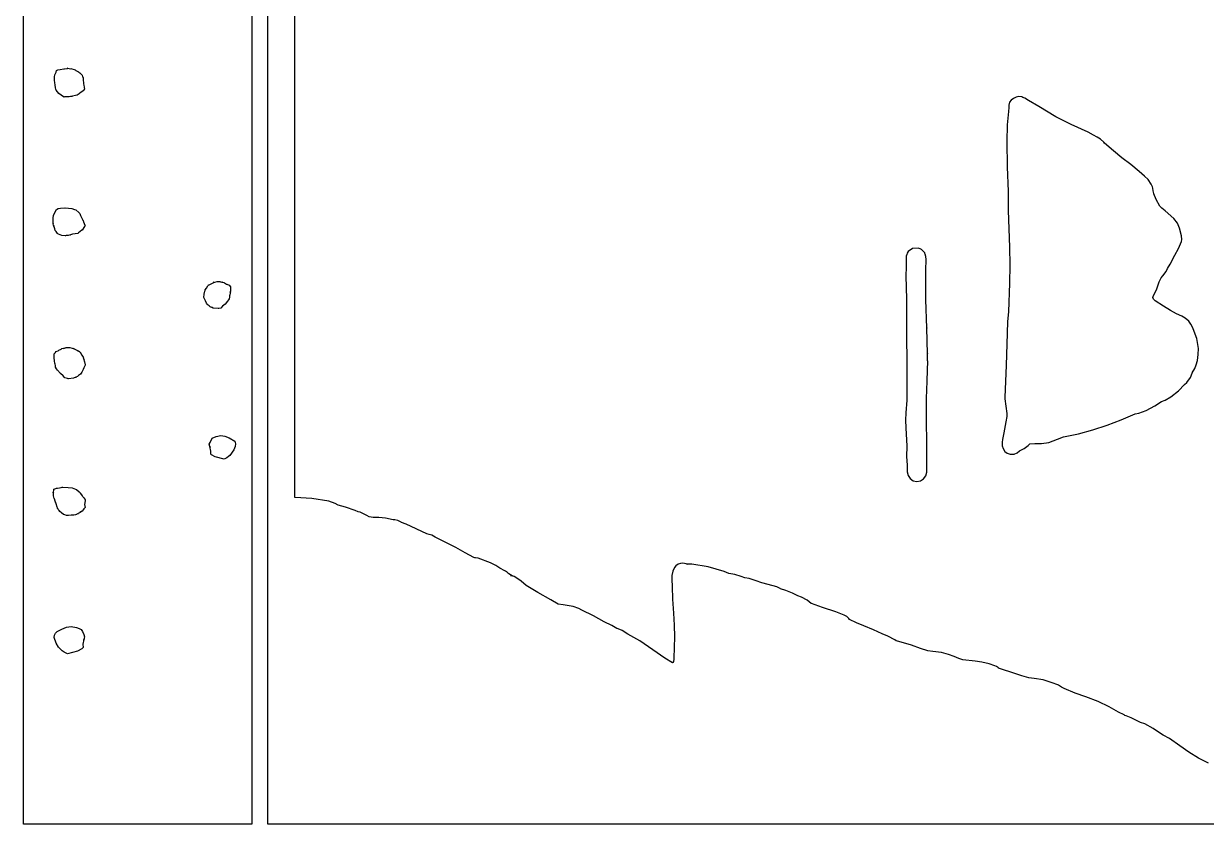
# Model space of a CAD drawing. Extents: x -1 to 498, y 2 to 4924.
# Drawn here: x 2 to 293.4, y 2716.7 to 2913.8 of the extents above; entities that cross this region are included whole.
import ezdxf

# ---------------------------------------------------------------- set-up
doc = ezdxf.new("R2010")
doc.units = 0

msp = doc.modelspace()

# ---------------------------------------------------------------- linework, layer by layer
at = {"layer": 'Calque 1'}
for p, q in [((68.7913, 2797.17), (68.7916, 3088.77)), ((1.99988, 2716.67), (1.99988, 2923.38)), ((58.2088, 2923.38), (58.2088, 2716.67)), ((62.209, 2716.67), (62.209, 2925.38)), ((10.9755, 2902.56), (11.9036, 2902.76)), ((11.9036, 2902.76), (12.0463, 2902.76)), ((12.0463, 2902.76), (12.8075, 2902.84)), ((12.0463, 2902.76), (12.0463, 2902.76)), ((12.8075, 2902.84), (12.8137, 2902.85)), ((12.8537, 2902.86), (12.8137, 2902.85)), ((12.8137, 2902.85), (12.8537, 2902.86)), ((12.8137, 2902.85), (13.2214, 2902.8)), ((12.8537, 2902.86), (12.8537, 2902.86)), ((13.2214, 2902.8), (13.6254, 2902.76)), ((13.6254, 2902.76), (13.6493, 2902.77)), ((13.6493, 2902.77), (14.6776, 2902.45)), ((9.61204, 2900.75), (9.71334, 2901.28)), ((9.63905, 2899.97), (9.61204, 2900.75)), ((9.67498, 2899.28), (9.639, 2899.97)), ((9.639, 2899.97), (9.63905, 2899.97)), ((9.71334, 2901.28), (9.97645, 2901.93)), ((9.97645, 2901.93), (10.0614, 2902.32)), ((10.0614, 2902.32), (10.405, 2902.48)), ((10.405, 2902.48), (10.9755, 2902.56)), ((14.6776, 2902.45), (14.6782, 2902.45)), ((14.6782, 2902.45), (14.7702, 2902.41)), ((14.7702, 2902.41), (14.7902, 2902.4)), ((14.7902, 2902.4), (14.8772, 2902.34)), ((14.8772, 2902.34), (15.1981, 2902.15)), ((15.1981, 2902.15), (15.1986, 2902.15)), ((15.1986, 2902.15), (15.1991, 2902.15)), ((15.1991, 2902.15), (15.4988, 2902.01)), ((15.4988, 2902.01), (15.4988, 2902.01)), ((15.4988, 2902.01), (15.6265, 2901.92)), ((15.6265, 2901.92), (15.8652, 2901.76)), ((15.8652, 2901.76), (16.4243, 2901.15)), ((16.4243, 2901.15), (16.5339, 2900.86)), ((16.5339, 2900.86), (16.6589, 2900.54)), ((16.6589, 2900.54), (16.6589, 2900.54)), ((16.6589, 2900.54), (16.6849, 2900.38)), ((16.7009, 2900.29), (16.6598, 2900)), ((16.6598, 2900), (16.7619, 2899.19)), ((16.6599, 2900.54), (16.6599, 2900.55)), ((16.6599, 2900.55), (16.6599, 2900.54)), ((16.6599, 2900.54), (16.6599, 2900.54)), ((16.6849, 2900.38), (16.7009, 2900.29)), ((9.766, 2898.81), (9.67498, 2899.28)), ((9.835, 2898.01), (9.766, 2898.81)), ((9.82608, 2898.04), (9.82608, 2898.06)), ((9.82608, 2898.06), (9.84008, 2898.01)), ((9.8381, 2898.01), (9.82608, 2898.04)), ((9.89599, 2897.73), (9.835, 2898.01)), ((9.84008, 2898.01), (9.8381, 2898.01)), ((9.90599, 2897.68), (9.89599, 2897.73)), ((10.0249, 2897.44), (9.90599, 2897.68)), ((10.352, 2897.06), (10.0249, 2897.44)), ((10.6972, 2896.64), (10.352, 2897.06)), ((16.3971, 2897.11), (15.8504, 2896.71)), ((16.3976, 2897.11), (16.3971, 2897.11)), ((16.3981, 2897.11), (16.3976, 2897.11)), ((16.3987, 2897.11), (16.3981, 2897.11)), ((16.6663, 2897.27), (16.3987, 2897.11)), ((16.9154, 2897.61), (16.6663, 2897.27)), ((16.7619, 2899.19), (16.7576, 2899.13)), ((16.7576, 2899.13), (16.8389, 2898.63)), ((16.8389, 2898.63), (16.9239, 2898.25)), ((16.9874, 2897.72), (16.9154, 2897.61)), ((16.9239, 2898.25), (16.9339, 2898.11)), ((16.925, 2898.25), (16.925, 2898.27)), ((16.925, 2898.27), (16.925, 2898.25)), ((16.925, 2898.25), (16.925, 2898.25)), ((16.9339, 2898.11), (16.9879, 2897.72)), ((16.9879, 2897.72), (16.9874, 2897.72)), ((16.9879, 2897.72), (16.9879, 2897.72)), ((11.2377, 2896.23), (10.6972, 2896.64)), ((11.831, 2895.8), (11.2377, 2896.23)), ((11.9834, 2895.77), (11.831, 2895.8)), ((12.0654, 2895.8), (11.9834, 2895.77)), ((12.679, 2895.82), (12.0654, 2895.8)), ((13.2547, 2895.85), (12.679, 2895.82)), ((13.5544, 2895.87), (13.2547, 2895.85)), ((13.2547, 2895.85), (13.2547, 2895.85)), ((13.8531, 2895.91), (13.5544, 2895.87)), ((13.8529, 2895.91), (13.8369, 2895.91)), ((13.8369, 2895.91), (13.8529, 2895.91)), ((13.8529, 2895.91), (13.8529, 2895.91)), ((14.0004, 2895.95), (13.8531, 2895.91)), ((14.0002, 2895.94), (14.0002, 2895.94)), ((14.0002, 2895.94), (14.0002, 2895.94)), ((14.0002, 2895.94), (14.0002, 2895.94)), ((14.775, 2896.18), (14.0004, 2895.95)), ((14.7755, 2896.18), (14.775, 2896.18)), ((14.776, 2896.18), (14.7755, 2896.18)), ((14.7765, 2896.17), (14.776, 2896.18)), ((15.1745, 2896.24), (14.7765, 2896.17)), ((15.6752, 2896.6), (15.1745, 2896.24)), ((15.8504, 2896.71), (15.6752, 2896.6)), ((244.967, 2894.5), (244.746, 2893.76)), ((245.328, 2894.99), (244.967, 2894.5)), ((245.892, 2895.44), (245.328, 2894.99)), ((246.542, 2895.78), (245.892, 2895.44)), ((247.159, 2895.91), (246.542, 2895.78)), ((247.974, 2895.82), (247.159, 2895.91)), ((248.23, 2895.68), (247.974, 2895.82)), ((248.677, 2895.47), (248.23, 2895.68)), ((249.643, 2894.94), (248.677, 2895.47)), ((252.171, 2893.43), (249.643, 2894.94)), ((244.714, 2892.22), (244.392, 2888.97)), ((244.775, 2893.21), (244.714, 2892.22)), ((244.746, 2893.76), (244.752, 2893.35)), ((244.752, 2893.35), (244.775, 2893.21)), ((256.355, 2890.86), (252.171, 2893.43)), ((244.392, 2888.97), (244.294, 2884.82)), ((260.112, 2889.02), (256.355, 2890.86)), ((264.287, 2887.11), (260.112, 2889.02)), ((265.61, 2886.42), (264.287, 2887.11)), ((266.525, 2885.92), (265.61, 2886.42)), ((267.358, 2885.4), (266.525, 2885.92)), ((268.139, 2884.7), (267.358, 2885.4)), ((244.294, 2884.82), (244.372, 2878.57)), ((268.377, 2884.41), (268.139, 2884.7)), ((270.531, 2882.52), (268.377, 2884.41)), ((272.642, 2880.82), (270.531, 2882.52)), ((274.817, 2879.13), (272.642, 2880.82)), ((244.372, 2878.57), (244.613, 2872.54)), ((276.849, 2877.4), (274.817, 2879.13)), ((278.233, 2876.32), (276.849, 2877.4)), ((279.077, 2875.49), (278.233, 2876.32)), ((279.876, 2874.35), (279.077, 2875.49)), ((280.143, 2873.69), (279.876, 2874.35)), ((279.876, 2874.35), (279.876, 2874.35)), ((280.23, 2873.34), (280.143, 2873.69)), ((244.613, 2872.54), (244.637, 2867.82)), ((280.368, 2872.65), (280.23, 2873.34)), ((280.474, 2872.04), (280.368, 2872.65)), ((280.492, 2871.93), (280.474, 2872.04)), ((281.08, 2870.52), (280.492, 2871.93)), ((9.78124, 2867.47), (10.1047, 2868.11)), ((10.1047, 2868.11), (10.468, 2868.34)), ((10.468, 2868.34), (11.0943, 2868.4)), ((11.0943, 2868.4), (12.1356, 2868.49)), ((12.1356, 2868.49), (12.1357, 2868.49)), ((12.1357, 2868.49), (12.1887, 2868.49)), ((12.1887, 2868.49), (13.8511, 2868.31)), ((13.8511, 2868.31), (14.5182, 2868.12)), ((14.5182, 2868.12), (14.5188, 2868.12)), ((14.5188, 2868.12), (14.8965, 2868.01)), ((14.8965, 2868.01), (15.5843, 2867.34)), ((244.637, 2867.82), (244.919, 2858.83)), ((282.003, 2868.92), (281.08, 2870.52)), ((282.495, 2868.37), (282.003, 2868.92)), ((283.265, 2867.75), (282.495, 2868.37)), ((9.24773, 2865.67), (9.27173, 2866.05)), ((9.28475, 2865.23), (9.24773, 2865.67)), ((9.27173, 2866.05), (9.37984, 2866.61)), ((9.29975, 2864.54), (9.28475, 2865.23)), ((9.28475, 2865.23), (9.28475, 2865.23)), ((9.37984, 2866.61), (9.78124, 2867.47)), ((15.5843, 2867.34), (15.8117, 2867.12)), ((15.8117, 2867.12), (15.9782, 2866.64)), ((15.9782, 2866.64), (16.5646, 2865.46)), ((16.5646, 2865.46), (16.5656, 2865.47)), ((16.5656, 2865.47), (16.659, 2865.32)), ((16.659, 2865.32), (16.6546, 2865.35)), ((16.6546, 2865.35), (16.7186, 2865.06)), ((16.7186, 2865.06), (17.0742, 2864.23)), ((285.398, 2865.89), (283.265, 2867.75)), ((286.321, 2864.69), (285.398, 2865.89)), ((9.3002, 2864.54), (9.2712, 2864.66)), ((9.2712, 2864.66), (9.3002, 2864.54)), ((9.44643, 2863.93), (9.29975, 2864.54)), ((9.3002, 2864.54), (9.3002, 2864.54)), ((9.45215, 2864.09), (9.41648, 2864.13)), ((9.41648, 2864.13), (9.44643, 2863.93)), ((9.65524, 2863.35), (9.45215, 2864.09)), ((9.75914, 2862.94), (9.65524, 2863.35)), ((9.97613, 2862.67), (9.75914, 2862.94)), ((9.97658, 2862.66), (9.97613, 2862.67)), ((10.3162, 2862.19), (9.97658, 2862.66)), ((10.4304, 2862.06), (10.3162, 2862.19)), ((10.5492, 2861.97), (10.4304, 2862.06)), ((11.4204, 2861.64), (10.5492, 2861.97)), ((14.0575, 2862.03), (13.5185, 2861.86)), ((14.058, 2862.03), (14.0575, 2862.03)), ((14.0586, 2862.03), (14.058, 2862.03)), ((15.3458, 2862.21), (14.0586, 2862.03)), ((15.5257, 2862.35), (15.3458, 2862.21)), ((16.3039, 2862.95), (15.5257, 2862.35)), ((16.4114, 2863), (16.3039, 2862.95)), ((17.0176, 2863.92), (16.4114, 2863)), ((17.0181, 2863.92), (17.0176, 2863.92)), ((17.1442, 2864.04), (17.0181, 2863.92)), ((17.0742, 2864.23), (17.1442, 2864.04)), ((17.1442, 2864.04), (17.1442, 2864.04)), ((286.853, 2863.52), (286.321, 2864.69)), ((287.305, 2861.56), (286.853, 2863.52)), ((12.1905, 2861.58), (11.4204, 2861.64)), ((12.3062, 2861.61), (12.1905, 2861.58)), ((12.4375, 2861.64), (12.3062, 2861.61)), ((12.9837, 2861.71), (12.4375, 2861.64)), ((13.5185, 2861.86), (12.9837, 2861.71)), ((13.5191, 2861.86), (13.6123, 2861.87)), ((13.5311, 2861.85), (13.5191, 2861.86)), ((13.5191, 2861.86), (13.5191, 2861.86)), ((13.6123, 2861.87), (13.5311, 2861.85)), ((286.551, 2858.5), (287.059, 2859.61)), ((287.059, 2859.61), (287.353, 2860.19)), ((287.414, 2860.7), (287.305, 2861.56)), ((287.353, 2860.19), (287.414, 2860.7)), ((219.505, 2856.59), (219.478, 2856.18)), ((219.478, 2856.18), (219.478, 2856.16)), ((219.478, 2856.16), (219.488, 2854.06)), ((219.604, 2857), (219.505, 2856.59)), ((219.731, 2857.31), (219.604, 2857)), ((219.971, 2857.7), (219.731, 2857.31)), ((221.058, 2858.5), (219.971, 2857.7)), ((222.461, 2858.57), (221.058, 2858.5)), ((222.923, 2858.4), (222.461, 2858.57)), ((223.232, 2858.22), (222.923, 2858.4)), ((223.581, 2857.93), (223.232, 2858.22)), ((224.048, 2857.38), (223.581, 2857.93)), ((224.068, 2857.23), (224.048, 2857.38)), ((224.147, 2857.05), (224.068, 2857.23)), ((224.31, 2856.52), (224.147, 2857.05)), ((224.433, 2855.78), (224.31, 2856.52)), ((244.919, 2858.83), (245.002, 2854.39)), ((284.525, 2854.64), (285.662, 2856.87)), ((285.662, 2856.87), (286.551, 2858.5)), ((219.488, 2854.06), (219.38, 2851.6)), ((224.293, 2853.93), (224.385, 2854.96)), ((224.332, 2845.89), (224.293, 2853.93)), ((224.385, 2854.96), (224.433, 2855.78)), ((245.002, 2854.39), (244.955, 2849.97)), ((283.509, 2852.84), (283.839, 2853.59)), ((283.839, 2853.59), (284.525, 2854.64)), ((49.1479, 2850.21), (49.6548, 2850.36)), ((49.6548, 2850.36), (49.6691, 2850.37)), ((49.6691, 2850.37), (50.0133, 2850.34)), ((50.0133, 2850.34), (50.0139, 2850.34)), ((50.0139, 2850.34), (50.3613, 2850.32)), ((50.3613, 2850.33), (50.3023, 2850.36)), ((50.3023, 2850.36), (50.3613, 2850.33)), ((50.3613, 2850.33), (50.3613, 2850.33)), ((50.3613, 2850.32), (50.4951, 2850.27)), ((50.4951, 2850.27), (50.4951, 2850.28)), ((50.4951, 2850.28), (50.9957, 2850.15)), ((219.38, 2851.6), (219.464, 2849.06)), ((281.818, 2850.24), (282.273, 2851.27)), ((282.273, 2851.27), (282.733, 2851.78)), ((282.733, 2851.78), (283.509, 2852.84)), ((46.456, 2847.19), (46.6605, 2847.97)), ((46.6505, 2847.99), (46.7026, 2848.11)), ((46.6605, 2847.97), (46.6505, 2847.99)), ((46.7026, 2848.11), (46.7674, 2848.29)), ((46.7674, 2848.29), (47.0325, 2848.7)), ((47.0325, 2848.7), (47.3929, 2849.32)), ((47.3929, 2849.32), (47.4368, 2849.36)), ((47.4368, 2849.36), (47.5794, 2849.49)), ((47.5485, 2849.46), (47.6495, 2849.53)), ((47.5794, 2849.49), (47.5485, 2849.46)), ((47.6495, 2849.53), (47.6683, 2849.54)), ((47.6683, 2849.54), (47.7025, 2849.54)), ((47.7025, 2849.54), (48.5179, 2849.96)), ((48.5179, 2849.96), (48.7044, 2850.06)), ((48.7044, 2850.06), (49.1479, 2850.21)), ((48.8944, 2850.19), (48.719, 2850.07)), ((48.719, 2850.07), (48.788, 2850.13)), ((48.719, 2850.07), (48.719, 2850.07)), ((48.788, 2850.13), (48.8944, 2850.19)), ((50.9957, 2850.15), (50.8558, 2850.2)), ((50.8558, 2850.2), (50.8558, 2850.2)), ((50.8558, 2850.2), (51.3085, 2850.1)), ((51.3085, 2850.1), (51.4754, 2850.01)), ((51.4754, 2850.01), (51.4759, 2850.02)), ((51.4759, 2850.02), (52.0205, 2849.73)), ((52.0205, 2849.73), (52.1075, 2849.67)), ((52.1075, 2849.67), (52.6301, 2849.48)), ((52.6301, 2849.48), (52.9425, 2849.03)), ((52.8695, 2847.5), (52.8145, 2847.07)), ((52.9166, 2847.73), (52.8695, 2847.51)), ((52.8695, 2847.51), (52.8695, 2847.5)), ((52.9745, 2848.27), (52.9166, 2847.73)), ((52.9274, 2847.73), (52.9645, 2847.87)), ((52.9444, 2847.75), (52.9274, 2847.73)), ((52.9274, 2847.73), (52.9274, 2847.73)), ((52.9425, 2849.03), (52.9425, 2848.84)), ((52.9425, 2848.84), (52.9756, 2848.27)), ((52.9645, 2847.87), (52.9444, 2847.75)), ((52.9751, 2848.27), (52.9745, 2848.27)), ((52.9756, 2848.27), (52.9751, 2848.27)), ((219.464, 2849.06), (219.529, 2845.86)), ((244.955, 2849.97), (244.688, 2842.89)), ((280.355, 2846.66), (281.223, 2848.51)), ((281.223, 2848.51), (281.818, 2850.24)), ((46.4124, 2846.41), (46.456, 2847.19)), ((46.7857, 2845.61), (46.4124, 2846.41)), ((47.0267, 2845.01), (46.7857, 2845.61)), ((47.3297, 2844.65), (47.0267, 2845.01)), ((47.4977, 2844.51), (47.3297, 2844.65)), ((47.7236, 2844.35), (47.4977, 2844.51)), ((51.6268, 2844.79), (50.9775, 2844.26)), ((52.2353, 2845.49), (51.6268, 2844.79)), ((52.4525, 2845.84), (52.2353, 2845.49)), ((52.6274, 2846.11), (52.4525, 2845.84)), ((52.6946, 2846.53), (52.6274, 2846.11)), ((52.7555, 2846.79), (52.6946, 2846.53)), ((52.8145, 2847.07), (52.7555, 2846.79)), ((219.529, 2845.86), (219.529, 2845.83)), ((219.529, 2845.83), (219.646, 2821.6)), ((224.529, 2838.82), (224.332, 2845.89)), ((280.244, 2846.37), (280.355, 2846.66)), ((280.437, 2845.98), (280.244, 2846.37)), ((280.847, 2845.59), (280.437, 2845.98)), ((282.919, 2844.26), (280.847, 2845.59)), ((47.7244, 2844.34), (47.7236, 2844.35)), ((47.9046, 2844.18), (47.7244, 2844.34)), ((47.9755, 2844.13), (47.8702, 2844.2)), ((47.8702, 2844.2), (47.9046, 2844.18)), ((48.3168, 2843.96), (47.9755, 2844.13)), ((48.697, 2843.81), (48.2552, 2844)), ((48.2552, 2844), (48.3168, 2843.96)), ((48.6976, 2843.81), (48.697, 2843.81)), ((48.7896, 2843.76), (48.6976, 2843.81)), ((49.9115, 2843.66), (48.7896, 2843.76)), ((49.9125, 2843.66), (49.9115, 2843.66)), ((50.066, 2843.7), (49.9125, 2843.66)), ((50.6034, 2843.81), (50.066, 2843.7)), ((50.9769, 2844.27), (50.6034, 2843.81)), ((50.9775, 2844.26), (50.9769, 2844.27)), ((244.688, 2842.89), (244.461, 2840.47)), ((284.599, 2843.17), (282.919, 2844.26)), ((286.107, 2842.35), (284.599, 2843.17)), ((287.414, 2841.79), (286.107, 2842.35)), ((288.247, 2841.29), (287.414, 2841.79)), ((224.721, 2832.54), (224.528, 2838.91)), ((224.528, 2838.91), (224.529, 2838.82)), ((244.461, 2840.47), (244.321, 2837.63)), ((289.107, 2840.54), (288.247, 2841.29)), ((289.644, 2839.83), (289.107, 2840.54)), ((289.906, 2839.3), (289.644, 2839.83)), ((290.166, 2838.72), (289.906, 2839.3)), ((291.092, 2836.32), (290.166, 2838.72)), ((244.322, 2837.63), (244.076, 2829.69)), ((244.321, 2837.63), (244.322, 2837.63)), ((291.465, 2833.88), (291.092, 2836.32)), ((9.54623, 2832.53), (9.80934, 2832.89)), ((9.80934, 2832.89), (9.80984, 2832.89)), ((9.80984, 2832.89), (9.93903, 2833.1)), ((9.93903, 2833.1), (10.5332, 2833.31)), ((10.5332, 2833.31), (10.5338, 2833.31)), ((10.5338, 2833.31), (10.5343, 2833.31)), ((10.5343, 2833.31), (10.6748, 2833.41)), ((10.6748, 2833.41), (11.2371, 2833.7)), ((11.2371, 2833.7), (11.4396, 2833.81)), ((11.4396, 2833.81), (11.9667, 2833.92)), ((11.8411, 2833.88), (12.3502, 2834.01)), ((11.9667, 2833.93), (11.8411, 2833.88)), ((11.9667, 2833.92), (11.9667, 2833.93)), ((12.3502, 2834.01), (12.5124, 2834.07)), ((12.5124, 2834.07), (12.9212, 2834.09)), ((12.5191, 2834.08), (12.5721, 2834.1)), ((12.5721, 2834.1), (12.5191, 2834.08)), ((12.5191, 2834.08), (12.5191, 2834.08)), ((12.9212, 2834.09), (13.3403, 2834.11)), ((13.3403, 2834.11), (13.347, 2834.12)), ((13.347, 2834.12), (13.9216, 2833.95)), ((13.9216, 2833.95), (14.4208, 2833.79)), ((14.4208, 2833.79), (14.2706, 2833.89)), ((14.2706, 2833.89), (14.3728, 2833.84)), ((14.3728, 2833.84), (14.4208, 2833.79)), ((14.4208, 2833.79), (14.6466, 2833.65)), ((14.4208, 2833.79), (14.4208, 2833.79)), ((14.6466, 2833.65), (15.5375, 2833.22)), ((15.5375, 2833.22), (15.2452, 2833.44)), ((15.2452, 2833.44), (15.2652, 2833.44)), ((15.2652, 2833.44), (15.5375, 2833.22)), ((15.5375, 2833.22), (15.6055, 2833.18)), ((15.5375, 2833.22), (15.5375, 2833.22)), ((15.6055, 2833.18), (15.7342, 2833.09)), ((15.7342, 2833.09), (15.8577, 2832.98)), ((15.8577, 2832.98), (15.9227, 2832.92)), ((15.9227, 2832.92), (16.3351, 2832.22)), ((291.433, 2832.39), (291.467, 2833.87)), ((291.465, 2833.87), (291.465, 2833.88)), ((291.467, 2833.87), (291.465, 2833.87)), ((9.49525, 2831.64), (9.53324, 2832.26)), ((9.61563, 2830.76), (9.49525, 2831.64)), ((9.53324, 2832.26), (9.54623, 2832.53)), ((9.61608, 2830.76), (9.61563, 2830.76)), ((9.68009, 2830.26), (9.61608, 2830.76)), ((9.74409, 2829.98), (9.68009, 2830.26)), ((9.80809, 2829.7), (9.74409, 2829.98)), ((16.3351, 2832.22), (16.6395, 2831.73)), ((16.6398, 2831.73), (16.6024, 2831.84)), ((16.6024, 2831.84), (16.6768, 2831.68)), ((16.6395, 2831.73), (16.7115, 2831.54)), ((16.6403, 2831.73), (16.6398, 2831.73)), ((16.6763, 2831.68), (16.6403, 2831.73)), ((16.6768, 2831.68), (16.6763, 2831.68)), ((16.7115, 2831.54), (16.7815, 2831.36)), ((16.7815, 2831.36), (16.781, 2831.36)), ((16.781, 2831.36), (16.9877, 2830.53)), ((16.7814, 2831.36), (16.9116, 2831.07)), ((16.9116, 2831.07), (16.7814, 2831.36)), ((16.7814, 2831.36), (16.7814, 2831.36)), ((16.9877, 2830.53), (17.1809, 2829.86)), ((224.661, 2825.95), (224.771, 2830.84)), ((224.763, 2830.84), (224.721, 2832.61)), ((224.721, 2832.61), (224.721, 2832.54)), ((224.771, 2830.84), (224.763, 2830.84)), ((290.954, 2829.79), (291.242, 2830.89)), ((291.242, 2830.89), (291.433, 2832.39)), ((9.88408, 2829.22), (9.80809, 2829.7)), ((10.0976, 2828.88), (9.88408, 2829.22)), ((9.8867, 2829.23), (9.88718, 2829.23)), ((9.88718, 2829.23), (9.8867, 2829.23)), ((9.8867, 2829.23), (9.8867, 2829.23)), ((10.3172, 2828.52), (10.0976, 2828.88)), ((10.3198, 2828.52), (10.2868, 2828.56)), ((10.2868, 2828.56), (10.3198, 2828.52)), ((11.0464, 2827.69), (10.3172, 2828.52)), ((10.3198, 2828.52), (10.3198, 2828.52)), ((11.729, 2827.14), (11.0464, 2827.69)), ((11.7295, 2827.14), (11.729, 2827.14)), ((12.1698, 2826.59), (11.7295, 2827.14)), ((15.3806, 2827.05), (15.2452, 2826.96)), ((15.5459, 2827.21), (15.3381, 2827.03)), ((15.3381, 2827.03), (15.3806, 2827.05)), ((15.7878, 2827.38), (15.5459, 2827.21)), ((15.98, 2827.55), (15.7878, 2827.38)), ((16.3477, 2827.99), (15.98, 2827.55)), ((16.6296, 2828.67), (16.3477, 2827.99)), ((16.8657, 2829.09), (16.6296, 2828.67)), ((17.1644, 2829.74), (16.8047, 2829.08)), ((16.8047, 2829.08), (16.8657, 2829.09)), ((17.1804, 2829.85), (17.1644, 2829.74)), ((17.1809, 2829.86), (17.1804, 2829.85)), ((244.076, 2829.69), (243.807, 2821.87)), ((289.541, 2826.72), (289.97, 2827.74)), ((289.949, 2827.88), (290.573, 2828.93)), ((289.999, 2827.92), (289.949, 2827.88)), ((289.97, 2827.74), (289.999, 2827.92)), ((290.573, 2828.93), (290.954, 2829.79)), ((12.8044, 2826.47), (12.1698, 2826.59)), ((12.8144, 2826.47), (12.8044, 2826.47)), ((12.9947, 2826.42), (12.8144, 2826.47)), ((13.0277, 2826.42), (12.9947, 2826.42)), ((14.3145, 2826.54), (13.0277, 2826.42)), ((14.4473, 2826.61), (14.3145, 2826.54)), ((14.4478, 2826.61), (14.4473, 2826.61)), ((14.4483, 2826.6), (14.4478, 2826.61)), ((14.9038, 2826.81), (14.4483, 2826.6)), ((15.2452, 2826.96), (14.8509, 2826.77)), ((14.8509, 2826.77), (14.9038, 2826.81)), ((224.6, 2823.78), (224.651, 2825.74)), ((224.651, 2825.74), (224.661, 2825.95)), ((286.572, 2823.44), (288.059, 2824.96)), ((288.059, 2824.96), (288.642, 2825.48)), ((288.642, 2825.48), (289.541, 2826.72)), ((219.603, 2821.15), (219.398, 2817.98)), ((219.646, 2821.57), (219.603, 2821.15)), ((219.646, 2821.6), (219.646, 2821.57)), ((224.458, 2821.45), (224.6, 2823.78)), ((224.458, 2821.44), (224.458, 2821.45)), ((224.537, 2805.18), (224.458, 2821.44)), ((243.807, 2821.87), (243.817, 2821.49)), ((243.817, 2821.49), (244.259, 2817.88)), ((282.389, 2820.77), (283.289, 2821.14)), ((283.289, 2821.14), (284.705, 2821.91)), ((284.705, 2821.91), (286.572, 2823.44)), ((276.799, 2817.95), (278.603, 2818.57)), ((278.603, 2818.57), (280.746, 2819.76)), ((280.746, 2819.76), (282.389, 2820.77)), ((219.398, 2817.98), (219.311, 2816.22)), ((219.311, 2816.22), (219.353, 2814.34)), ((244.065, 2815.79), (243.546, 2813.08)), ((244.266, 2817.08), (244.065, 2815.79)), ((244.259, 2817.88), (244.266, 2817.08)), ((269.007, 2814.97), (272.473, 2816.27)), ((272.473, 2816.27), (275.862, 2817.73)), ((275.862, 2817.73), (276.799, 2817.95)), ((49.4738, 2812.19), (50.6171, 2812.41)), ((50.6171, 2812.41), (50.6182, 2812.41)), ((50.6182, 2812.41), (51.5648, 2812.3)), ((219.353, 2814.34), (219.602, 2809.82)), ((243.546, 2813.08), (243.246, 2811.4)), ((258.237, 2812.11), (261.896, 2812.86)), ((261.896, 2812.86), (265.475, 2813.83)), ((265.475, 2813.83), (269.007, 2814.97)), ((47.753, 2810.26), (47.9292, 2810.72)), ((47.8977, 2809.68), (47.753, 2810.26)), ((47.9258, 2809.56), (47.8438, 2809.83)), ((47.8438, 2809.83), (47.8967, 2809.68)), ((47.8967, 2809.68), (47.9258, 2809.56)), ((47.8967, 2809.68), (47.8967, 2809.68)), ((48.1123, 2808.55), (47.8977, 2809.68)), ((47.9292, 2810.72), (48.4608, 2811.75)), ((48.4608, 2811.75), (49.4738, 2812.19)), ((51.5648, 2812.3), (52.6536, 2811.82)), ((52.6536, 2811.82), (54.0136, 2811.02)), ((54.1125, 2809.71), (53.8003, 2808.92)), ((54.0136, 2811.02), (54.2125, 2810.36)), ((54.2123, 2810.36), (54.1125, 2809.71)), ((54.2125, 2810.36), (54.2123, 2810.36)), ((219.602, 2809.82), (219.58, 2807.27)), ((243.119, 2810.14), (243.117, 2809.87)), ((243.117, 2809.87), (243.347, 2809.2)), ((243.15, 2810.75), (243.119, 2810.43)), ((243.119, 2810.43), (243.119, 2810.14)), ((243.246, 2811.4), (243.15, 2810.75)), ((248.571, 2809.22), (249.52, 2809.94)), ((249.52, 2809.94), (249.961, 2810.39)), ((249.961, 2810.39), (251.197, 2810.44)), ((251.197, 2810.44), (252.809, 2810.47)), ((252.809, 2810.47), (254.594, 2810.72)), ((254.594, 2810.72), (256.773, 2811.49)), ((254.594, 2810.72), (254.594, 2810.72)), ((256.773, 2811.49), (258.237, 2812.11)), ((48.0962, 2807.86), (48.1123, 2808.55)), ((48.3097, 2807.64), (48.0962, 2807.86)), ((48.0962, 2807.86), (48.0962, 2807.86)), ((49.228, 2807.17), (48.3097, 2807.64)), ((51.3812, 2806.62), (49.228, 2807.17)), ((52.0541, 2806.96), (51.3812, 2806.62)), ((52.4946, 2807.28), (52.0541, 2806.96)), ((52.8266, 2807.5), (52.4946, 2807.28)), ((53.8003, 2808.92), (52.8266, 2807.5)), ((219.58, 2807.27), (219.73, 2805.09)), ((243.347, 2809.2), (243.803, 2808.47)), ((243.803, 2808.47), (244.323, 2808.08)), ((244.323, 2808.08), (245.137, 2807.81)), ((245.137, 2807.81), (246.092, 2807.85)), ((246.092, 2807.85), (246.826, 2808.14)), ((246.826, 2808.14), (247.422, 2808.65)), ((247.422, 2808.65), (248.571, 2809.22)), ((219.73, 2805.09), (219.74, 2803.48)), ((224.547, 2803.51), (224.537, 2805.18)), ((219.74, 2803.48), (219.928, 2802.57)), ((219.928, 2802.57), (220.429, 2801.82)), ((220.429, 2801.82), (221.171, 2801.3)), ((221.171, 2801.3), (222.082, 2801.1)), ((222.082, 2801.1), (223.002, 2801.26)), ((223.002, 2801.26), (223.768, 2801.73)), ((223.768, 2801.73), (224.304, 2802.46)), ((224.304, 2802.46), (224.537, 2803.36)), ((224.537, 2803.5), (224.547, 2803.51)), ((224.537, 2803.36), (224.537, 2803.5)), ((9.30329, 2798.3), (9.30142, 2798.47)), ((9.30142, 2798.47), (9.3183, 2798.31)), ((9.3183, 2798.31), (9.30329, 2798.3)), ((9.31353, 2798.3), (9.40153, 2799.1)), ((9.32555, 2798.08), (9.31353, 2798.3)), ((9.3183, 2798.31), (9.3183, 2798.31)), ((9.32605, 2798.07), (9.32555, 2798.08)), ((9.32605, 2798.05), (9.32605, 2798.07)), ((9.34105, 2797.96), (9.32605, 2798.05)), ((9.39304, 2797.6), (9.34105, 2797.96)), ((9.40153, 2799.1), (9.41153, 2799.22)), ((9.40153, 2799.1), (9.40153, 2799.1)), ((9.41228, 2799.25), (9.4023, 2799.25)), ((9.4023, 2799.25), (9.41228, 2799.25)), ((9.41153, 2799.22), (9.64254, 2799.33)), ((9.41228, 2799.25), (9.41228, 2799.25)), ((9.64254, 2799.33), (9.90654, 2799.38)), ((9.90654, 2799.38), (10.1231, 2799.44)), ((10.1231, 2799.44), (10.3509, 2799.48)), ((10.3509, 2799.48), (10.8067, 2799.56)), ((10.8067, 2799.57), (11.1235, 2799.64)), ((10.8067, 2799.56), (10.8067, 2799.57)), ((11.1235, 2799.64), (11.1256, 2799.63)), ((11.1256, 2799.63), (11.2065, 2799.65)), ((11.2065, 2799.65), (11.5161, 2799.72)), ((11.5161, 2799.72), (11.5981, 2799.72)), ((11.5981, 2799.72), (11.6281, 2799.73)), ((11.6281, 2799.73), (11.6323, 2799.74)), ((11.6323, 2799.74), (13.0028, 2799.58)), ((13.0028, 2799.58), (13.9361, 2799.51)), ((13.9361, 2799.51), (14.7805, 2799.21)), ((14.7805, 2799.21), (15.0048, 2799.13)), ((15.0048, 2799.13), (15.7091, 2798.53)), ((15.7091, 2798.53), (15.6476, 2798.57)), ((15.6476, 2798.57), (15.9556, 2798.27)), ((15.9556, 2798.27), (15.9556, 2798.26)), ((15.9556, 2798.26), (16.0346, 2798.13)), ((15.9609, 2798.27), (15.9889, 2798.24)), ((15.9889, 2798.24), (15.9609, 2798.27)), ((15.9609, 2798.27), (15.9609, 2798.27)), ((16.0346, 2798.13), (16.4392, 2797.54)), ((16.0394, 2798.12), (16.0394, 2798.13)), ((16.0394, 2798.13), (16.0399, 2798.13)), ((16.0399, 2798.12), (16.0394, 2798.12)), ((16.0399, 2798.13), (16.0399, 2798.12)), ((9.55584, 2796.93), (9.39304, 2797.6)), ((9.55634, 2796.93), (9.55584, 2796.93)), ((9.57333, 2796.83), (9.55634, 2796.93)), ((9.69683, 2796.55), (9.57333, 2796.83)), ((9.69678, 2796.54), (9.69683, 2796.55)), ((9.86008, 2795.97), (9.69678, 2796.54)), ((9.81468, 2796.07), (9.80457, 2796.16)), ((9.80457, 2796.16), (9.86868, 2795.99)), ((9.87244, 2795.9), (9.81468, 2796.07)), ((9.97428, 2795.57), (9.86008, 2795.97)), ((9.86868, 2795.99), (9.87244, 2795.9)), ((9.86868, 2795.99), (9.86868, 2795.99)), ((10.2311, 2794.8), (9.97428, 2795.57)), ((16.4392, 2797.54), (16.5777, 2797.38)), ((16.5777, 2797.38), (16.6971, 2797.21)), ((16.6971, 2797.21), (16.8056, 2797.07)), ((16.8056, 2797.07), (17.1105, 2796.75)), ((17.145, 2796.33), (16.9864, 2795.47)), ((16.9864, 2795.47), (17.1569, 2794.71)), ((17.1105, 2796.75), (17.1435, 2796.68)), ((17.1435, 2796.68), (17.1955, 2796.58)), ((17.196, 2796.58), (17.145, 2796.33)), ((17.1955, 2796.58), (17.1955, 2796.58)), ((17.1955, 2796.58), (17.196, 2796.58)), ((17.196, 2796.58), (17.196, 2796.58)), ((68.8998, 2797.19), (68.7913, 2797.17)), ((73.0289, 2796.89), (68.8998, 2797.19)), ((77.231, 2796.22), (73.0289, 2796.89)), ((78.7486, 2795.68), (77.231, 2796.22)), ((79.5183, 2795.28), (78.7486, 2795.68)), ((81.3132, 2794.75), (79.5183, 2795.28)), ((10.3031, 2794.61), (10.2311, 2794.8)), ((10.3771, 2794.45), (10.3031, 2794.61)), ((10.3901, 2794.41), (10.3771, 2794.45)), ((10.5126, 2794.24), (10.3901, 2794.41)), ((10.7415, 2793.96), (10.5121, 2794.24)), ((10.5121, 2794.24), (10.5126, 2794.24)), ((10.742, 2793.96), (10.7415, 2793.96)), ((10.942, 2793.72), (10.742, 2793.96)), ((11.3632, 2793.35), (10.942, 2793.72)), ((11.7818, 2792.96), (11.3632, 2793.35)), ((12.1781, 2792.86), (11.7818, 2792.96)), ((12.5517, 2792.76), (12.1781, 2792.86)), ((12.56, 2792.77), (12.523, 2792.77)), ((12.523, 2792.77), (12.56, 2792.77)), ((12.9646, 2792.74), (12.5517, 2792.76)), ((12.56, 2792.77), (12.56, 2792.77)), ((12.9652, 2792.74), (12.9646, 2792.74)), ((12.9657, 2792.74), (12.9652, 2792.74)), ((12.9662, 2792.74), (12.9657, 2792.74)), ((12.9667, 2792.74), (12.9662, 2792.74)), ((12.9672, 2792.74), (12.9667, 2792.74)), ((12.9677, 2792.74), (12.9672, 2792.74)), ((12.9683, 2792.74), (12.9677, 2792.74)), ((12.9688, 2792.74), (12.9683, 2792.74)), ((12.9693, 2792.74), (12.9688, 2792.74)), ((12.9698, 2792.74), (12.9693, 2792.74)), ((12.9703, 2792.74), (12.9698, 2792.74)), ((12.9708, 2792.74), (12.9703, 2792.74)), ((12.9714, 2792.74), (12.9708, 2792.74)), ((12.9719, 2792.74), (12.9714, 2792.74)), ((12.9714, 2792.74), (12.9714, 2792.74)), ((13.0449, 2792.74), (12.9719, 2792.74)), ((13.6759, 2792.82), (13.0449, 2792.74)), ((13.6764, 2792.81), (13.6759, 2792.82)), ((14.4004, 2792.84), (13.6764, 2792.81)), ((14.8133, 2792.91), (14.4004, 2792.84)), ((15.0205, 2792.97), (14.8133, 2792.91)), ((15.1005, 2793.02), (15.0205, 2792.97)), ((15.101, 2793.02), (15.1005, 2793.02)), ((15.4281, 2793.21), (15.101, 2793.02)), ((15.9779, 2793.53), (15.4281, 2793.21)), ((15.4384, 2793.21), (15.5474, 2793.25)), ((15.5474, 2793.25), (15.4384, 2793.21)), ((15.4384, 2793.21), (15.4384, 2793.21)), ((16.1004, 2793.59), (15.8751, 2793.47)), ((15.8751, 2793.47), (15.9779, 2793.53)), ((16.4379, 2793.79), (15.9821, 2793.54)), ((15.9821, 2793.54), (16.1004, 2793.59)), ((16.6833, 2794.15), (16.4379, 2793.79)), ((16.6838, 2794.15), (16.6833, 2794.15)), ((16.8265, 2794.34), (16.6838, 2794.15)), ((17.0544, 2794.59), (16.8265, 2794.34)), ((17.0644, 2794.6), (17.0544, 2794.59)), ((17.0649, 2794.59), (17.0644, 2794.6)), ((17.1569, 2794.71), (17.0649, 2794.59)), ((83.7231, 2793.99), (81.3132, 2794.75)), ((84.4573, 2793.63), (83.7231, 2793.99)), ((84.8904, 2793.53), (84.4573, 2793.63)), ((86.597, 2792.76), (84.8904, 2793.53)), ((87.1777, 2792.37), (86.597, 2792.76)), ((88.1477, 2792.25), (87.1777, 2792.37)), ((89.5021, 2792.21), (88.1477, 2792.25)), ((91.1666, 2792.07), (89.5021, 2792.21)), ((93.0676, 2791.67), (91.1666, 2792.07)), ((93.46, 2791.65), (93.0676, 2791.67)), ((94.1807, 2791.46), (93.46, 2791.65)), ((94.9885, 2791.08), (94.1807, 2791.46)), ((95.1078, 2790.97), (94.9885, 2791.08)), ((96.2733, 2790.58), (95.1078, 2790.97)), ((101.348, 2788.21), (96.2733, 2790.58)), ((101.902, 2788.08), (101.348, 2788.21)), ((102.592, 2787.85), (101.902, 2788.08)), ((103.446, 2787.39), (102.592, 2787.85)), ((106.188, 2785.97), (103.446, 2787.39)), ((108.48, 2784.87), (106.188, 2785.97)), ((110.759, 2783.53), (108.48, 2784.87)), ((112.914, 2782.4), (110.759, 2783.53)), ((113.149, 2782.29), (112.914, 2782.4)), ((113.318, 2782.29), (113.149, 2782.29)), ((114.023, 2782.19), (113.318, 2782.29)), ((117.036, 2781.09), (114.023, 2782.19)), ((118.364, 2780.39), (117.036, 2781.09)), ((119.117, 2779.89), (118.364, 2780.39)), ((163.251, 2780.7), (162.726, 2780.33)), ((163.846, 2780.91), (163.251, 2780.7)), ((164.407, 2780.97), (163.846, 2780.91)), ((165.274, 2780.84), (164.407, 2780.97)), ((165.481, 2780.74), (165.274, 2780.84)), ((165.502, 2780.73), (165.395, 2780.74)), ((165.395, 2780.74), (165.481, 2780.74)), ((165.522, 2780.72), (165.502, 2780.73)), ((165.667, 2780.72), (165.506, 2780.73)), ((165.506, 2780.73), (165.522, 2780.72)), ((166.625, 2780.74), (165.667, 2780.72)), ((170.693, 2780.08), (166.625, 2780.74)), ((119.343, 2779.76), (119.117, 2779.89)), ((119.666, 2779.6), (119.343, 2779.76)), ((120.215, 2779.3), (119.666, 2779.6)), ((120.743, 2778.99), (120.215, 2779.3)), ((120.951, 2778.87), (120.743, 2778.99)), ((121.138, 2778.74), (120.951, 2778.87)), ((121.302, 2778.6), (121.138, 2778.74)), ((121.491, 2778.41), (121.302, 2778.6)), ((121.503, 2778.39), (121.491, 2778.41)), ((121.558, 2778.36), (121.503, 2778.39)), ((122.415, 2777.85), (121.558, 2778.36)), ((122.077, 2777.96), (121.973, 2777.97)), ((121.973, 2777.97), (122.112, 2777.93)), ((122.836, 2777.7), (122.077, 2777.96)), ((122.112, 2777.93), (122.415, 2777.85)), ((123.29, 2777.43), (122.836, 2777.7)), ((124.56, 2776.53), (123.29, 2777.43)), ((161.731, 2777.91), (161.727, 2776.94)), ((161.93, 2779.05), (161.731, 2777.91)), ((162.341, 2779.9), (161.93, 2779.05)), ((161.93, 2779.05), (161.93, 2779.05)), ((162.726, 2780.33), (162.341, 2779.9)), ((174.633, 2778.95), (170.693, 2780.08)), ((175.799, 2778.4), (174.633, 2778.95)), ((177.268, 2778.16), (175.799, 2778.4)), ((178.799, 2777.71), (177.268, 2778.16)), ((179.729, 2777.38), (178.799, 2777.71)), ((125.808, 2775.52), (124.56, 2776.53)), ((128.675, 2773.75), (125.808, 2775.52)), ((161.727, 2776.94), (161.785, 2775.24)), ((161.785, 2775.24), (161.882, 2772.13)), ((180.817, 2777.21), (179.729, 2777.38)), ((182.525, 2776.66), (180.817, 2777.21)), ((183.92, 2776.12), (182.525, 2776.66)), ((185.446, 2775.74), (183.92, 2776.12)), ((187.591, 2775.15), (185.446, 2775.74)), ((188.412, 2774.77), (187.591, 2775.15)), ((188.512, 2774.67), (188.412, 2774.77)), ((189.783, 2774.27), (188.512, 2774.67)), ((131.904, 2771.98), (128.675, 2773.75)), ((133.736, 2770.9), (131.904, 2771.98)), ((161.882, 2772.13), (162.167, 2768.64)), ((191.454, 2773.57), (189.783, 2774.27)), ((192.77, 2772.95), (191.454, 2773.57)), ((193.657, 2772.64), (192.77, 2772.95)), ((195.062, 2771.91), (193.657, 2772.64)), ((196.023, 2771.06), (195.062, 2771.91)), ((134.978, 2770.72), (133.736, 2770.9)), ((133.736, 2770.9), (133.736, 2770.9)), ((137.45, 2770.31), (134.978, 2770.72)), ((138.786, 2769.81), (137.45, 2770.31)), ((139.517, 2769.43), (138.786, 2769.81)), ((142.417, 2768.01), (139.517, 2769.43)), ((196.124, 2771.03), (196.023, 2771.06)), ((198.828, 2770.08), (196.124, 2771.03)), ((202.13, 2768.99), (198.828, 2770.08)), ((204.187, 2768.14), (202.13, 2768.99)), ((145.091, 2766.55), (142.417, 2768.01)), ((146.905, 2765.65), (145.091, 2766.55)), ((162.167, 2768.64), (162.325, 2765.69)), ((204.812, 2767.81), (204.187, 2768.14)), ((205.382, 2767.32), (204.812, 2767.81)), ((205.481, 2767.15), (205.382, 2767.32)), ((207.207, 2766.28), (205.481, 2767.15)), ((209.02, 2765.56), (207.207, 2766.28)), ((9.55544, 2762.71), (9.59346, 2763.28)), ((9.59346, 2763.28), (9.81799, 2763.78)), ((9.81799, 2763.78), (10.2872, 2764.13)), ((10.2872, 2764.13), (11.3797, 2764.72)), ((11.3797, 2764.72), (12.5874, 2765.26)), ((12.5874, 2765.26), (13.686, 2765.39)), ((13.686, 2765.39), (13.6882, 2765.39)), ((13.6882, 2765.39), (14.9816, 2765.15)), ((14.9816, 2765.15), (15.7029, 2764.9)), ((15.7029, 2764.9), (16.1608, 2764.61)), ((16.1608, 2764.61), (16.4822, 2764.16)), ((16.4822, 2764.16), (16.7939, 2763.42)), ((16.7939, 2763.42), (17.0084, 2762.86)), ((17.0078, 2762.86), (16.8337, 2762.15)), ((17.0084, 2762.86), (17.0078, 2762.86)), ((148.168, 2764.86), (146.905, 2765.65)), ((148.459, 2764.81), (148.168, 2764.86)), ((149.506, 2764.4), (148.459, 2764.81)), ((150.888, 2763.52), (149.506, 2764.4)), ((153.837, 2761.82), (150.888, 2763.52)), ((162.325, 2765.69), (162.353, 2762.81)), ((211.427, 2764.58), (209.02, 2765.56)), ((213.548, 2763.57), (211.427, 2764.58)), ((214.922, 2763.01), (213.548, 2763.57)), ((216.695, 2762.1), (214.922, 2763.01)), ((10.0366, 2761.28), (9.55544, 2762.71)), ((10.5977, 2760.33), (10.0366, 2761.28)), ((11.1409, 2759.69), (10.5977, 2760.33)), ((16.616, 2760.14), (16.3267, 2759.85)), ((16.8337, 2762.15), (16.613, 2761.02)), ((16.613, 2761.02), (16.626, 2760.24)), ((16.626, 2760.24), (16.616, 2760.14)), ((16.8867, 2762.31), (16.8047, 2762.03)), ((16.8047, 2762.03), (16.8337, 2762.15)), ((16.8337, 2762.15), (16.8867, 2762.31)), ((16.8337, 2762.15), (16.8337, 2762.15)), ((157.048, 2759.62), (153.837, 2761.82)), ((162.353, 2762.81), (162.206, 2757.55)), ((217.021, 2761.83), (216.695, 2762.1)), ((217.082, 2761.83), (217.021, 2761.83)), ((220.795, 2760.77), (217.082, 2761.83)), ((222.988, 2759.98), (220.795, 2760.77)), ((224.773, 2759.37), (222.988, 2759.98)), ((11.5208, 2759.43), (11.1409, 2759.69)), ((12.0075, 2759.07), (11.5208, 2759.43)), ((12.8008, 2758.67), (12.0075, 2759.07)), ((15.2544, 2759.29), (12.8008, 2758.67)), ((16.3267, 2759.85), (15.2544, 2759.29)), ((159.99, 2757.6), (157.048, 2759.62)), ((161.901, 2756.46), (159.99, 2757.6)), ((162.192, 2757.24), (162.172, 2756.85)), ((162.206, 2757.55), (162.192, 2757.27)), ((162.192, 2757.27), (162.192, 2757.24)), ((226.062, 2759.27), (224.773, 2759.37)), ((228.196, 2759.01), (226.062, 2759.27)), ((229.899, 2758.52), (228.196, 2759.01)), ((231.292, 2757.98), (229.899, 2758.52)), ((232.437, 2757.49), (231.292, 2757.98)), ((233.393, 2757.21), (232.437, 2757.49)), ((236.439, 2756.84), (233.393, 2757.21)), ((161.98, 2756.55), (161.901, 2756.46)), ((162.172, 2756.76), (161.98, 2756.55)), ((162.172, 2756.85), (162.172, 2756.76)), ((238.108, 2756.59), (236.439, 2756.84)), ((239.886, 2756.17), (238.108, 2756.59)), ((241.344, 2755.73), (239.886, 2756.17)), ((241.753, 2755.54), (241.344, 2755.73)), ((242.233, 2755.18), (241.753, 2755.54)), ((242.249, 2755.16), (242.233, 2755.18)), ((242.731, 2754.97), (242.249, 2755.16)), ((246.041, 2753.9), (242.731, 2754.97)), ((248.01, 2753.23), (246.041, 2753.9)), ((249.729, 2752.76), (248.01, 2753.23)), ((251.015, 2752.62), (249.729, 2752.76)), ((253.207, 2752.26), (251.015, 2752.62)), ((255.486, 2751.48), (253.207, 2752.26)), ((256.822, 2751), (255.486, 2751.48)), ((256.995, 2750.93), (256.822, 2751)), ((257.263, 2750.81), (256.995, 2750.93)), ((257.749, 2750.44), (257.263, 2750.81)), ((258.397, 2750.12), (257.749, 2750.44)), ((261.094, 2748.97), (258.397, 2750.12)), ((263.737, 2748.05), (261.094, 2748.97)), ((266.784, 2746.94), (263.737, 2748.05)), ((269.454, 2745.59), (266.784, 2746.94)), ((271.809, 2744.28), (269.454, 2745.59)), ((273.15, 2743.6), (271.809, 2744.28)), ((273.325, 2743.5), (273.15, 2743.6)), ((273.65, 2743.4), (273.325, 2743.5)), ((274.947, 2742.87), (273.65, 2743.4)), ((277.177, 2741.75), (274.947, 2742.87)), ((278.304, 2741.38), (277.177, 2741.75)), ((280.326, 2740.25), (278.304, 2741.38)), ((281.897, 2739.18), (280.326, 2740.25)), ((282.776, 2738.64), (281.897, 2739.18)), ((284.361, 2737.77), (282.776, 2738.64)), ((286.898, 2736.04), (284.361, 2737.77)), ((289.152, 2734.43), (286.898, 2736.04)), ((291.533, 2732.99), (289.152, 2734.43)), ((293.962, 2731.75), (291.533, 2732.99)), ((58.2088, 2716.67), (1.99988, 2716.67)), ((497.998, 2716.67), (62.209, 2716.67))]:
    msp.add_line(p, q, dxfattribs=at)

doc.saveas('drawing.dxf')
